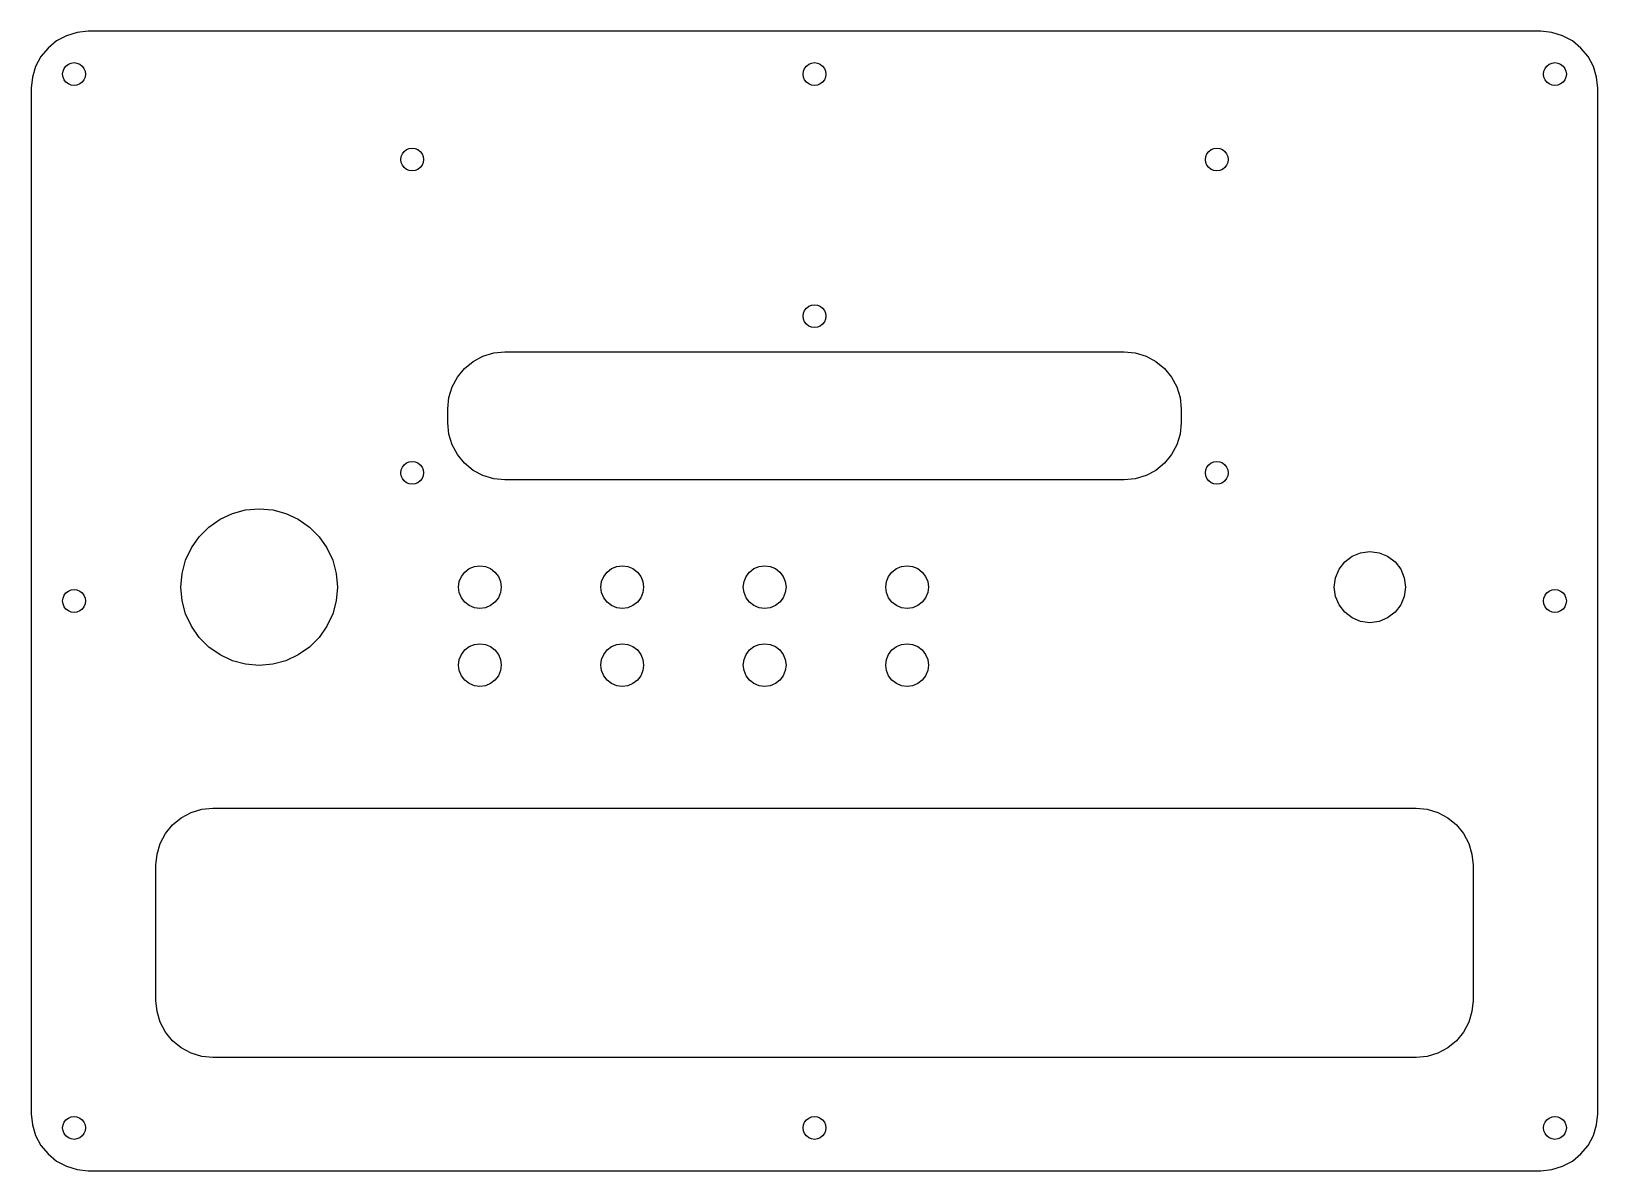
# Model space of a CAD drawing. Header units: metres. Extents: x -110 to 110, y -120 to 40.
import ezdxf

# ---------------------------------------------------------------- set-up
doc = ezdxf.new("R2010")
doc.units = ezdxf.units.M

msp = doc.modelspace()

# ---------------------------------------------------------------- linework, layer by layer
for p, q in [((-103.561, 39.8463), (-105.061, 39.391)), ((-102, 40), (-103.561, 39.8463)), ((102, 40), (-102, 40)), ((103.561, 39.8463), (102, 40)), ((105.061, 39.391), (103.561, 39.8463)), ((-107.657, 37.6568), (-108.652, 36.4445)), ((-106.445, 38.6517), (-107.657, 37.6568)), ((-105.061, 39.391), (-106.445, 38.6517)), ((106.445, 38.6517), (105.061, 39.391)), ((107.657, 37.6568), (106.445, 38.6517)), ((108.652, 36.4445), (107.657, 37.6568)), ((-108.652, 36.4445), (-109.391, 35.0615)), ((-105.131, 35.1314), (-104.8, 35.3856)), ((-104.8, 35.3856), (-104.414, 35.5455)), ((-104.414, 35.5455), (-104, 35.6)), ((-104, 35.6), (-103.586, 35.5455)), ((-103.586, 35.5455), (-103.2, 35.3856)), ((-103.2, 35.3856), (-102.869, 35.1314)), ((-1.13136, 35.1314), (-0.799988, 35.3856)), ((-0.799988, 35.3856), (-0.414108, 35.5455)), ((-0.414108, 35.5455), (0, 35.6)), ((0, 35.6), (0.414108, 35.5455)), ((0.414108, 35.5455), (0.799988, 35.3856)), ((0.799988, 35.3856), (1.13136, 35.1314)), ((102.869, 35.1314), (103.2, 35.3856)), ((103.2, 35.3856), (103.586, 35.5455)), ((103.586, 35.5455), (104, 35.6)), ((104, 35.6), (104.414, 35.5455)), ((104.414, 35.5455), (104.8, 35.3856)), ((104.8, 35.3856), (105.131, 35.1314)), ((109.391, 35.0615), (108.652, 36.4445)), ((-109.846, 33.5607), (-110, 32)), ((-109.391, 35.0615), (-109.846, 33.5607)), ((-105.6, 34), (-105.545, 34.4141)), ((-105.545, 33.5859), (-105.6, 34)), ((-105.545, 34.4141), (-105.386, 34.8)), ((-105.386, 33.2), (-105.545, 33.5859)), ((-105.386, 34.8), (-105.131, 35.1314)), ((-105.131, 32.8686), (-105.386, 33.2)), ((-102.869, 35.1314), (-102.614, 34.8)), ((-102.614, 33.2), (-102.869, 32.8686)), ((-102.614, 34.8), (-102.455, 34.4141)), ((-102.455, 33.5859), (-102.614, 33.2)), ((-102.455, 34.4141), (-102.4, 34)), ((-102.4, 34), (-102.455, 33.5859)), ((-1.59999, 34), (-1.54547, 34.4141)), ((-1.54547, 33.5859), (-1.59999, 34)), ((-1.54547, 34.4141), (-1.38564, 34.8)), ((-1.38564, 33.2), (-1.54547, 33.5859)), ((-1.38564, 34.8), (-1.13136, 35.1314)), ((-1.13136, 32.8686), (-1.38564, 33.2)), ((1.13136, 35.1314), (1.38564, 34.8)), ((1.38564, 33.2), (1.13136, 32.8686)), ((1.38564, 34.8), (1.54547, 34.4141)), ((1.54547, 33.5859), (1.38564, 33.2)), ((1.54547, 34.4141), (1.59999, 34)), ((1.59999, 34), (1.54547, 33.5859)), ((102.4, 34), (102.455, 34.4141)), ((102.455, 33.5859), (102.4, 34)), ((102.455, 34.4141), (102.614, 34.8)), ((102.614, 33.2), (102.455, 33.5859)), ((102.614, 34.8), (102.869, 35.1314)), ((102.869, 32.8686), (102.614, 33.2)), ((105.131, 35.1314), (105.386, 34.8)), ((105.386, 33.2), (105.131, 32.8686)), ((105.386, 34.8), (105.545, 34.4141)), ((105.545, 33.5859), (105.386, 33.2)), ((105.545, 34.4141), (105.6, 34)), ((105.6, 34), (105.545, 33.5859)), ((109.846, 33.5607), (109.391, 35.0615)), ((110, 32), (109.846, 33.5607)), ((-110, 32), (-110, -112)), ((-104.8, 32.6143), (-105.131, 32.8686)), ((-104.414, 32.4545), (-104.8, 32.6143)), ((-104, 32.4), (-104.414, 32.4545)), ((-103.586, 32.4545), (-104, 32.4)), ((-103.2, 32.6143), (-103.586, 32.4545)), ((-102.869, 32.8686), (-103.2, 32.6143)), ((-0.799988, 32.6143), (-1.13136, 32.8686)), ((-0.414108, 32.4545), (-0.799988, 32.6143)), ((0, 32.4), (-0.414108, 32.4545)), ((0.414108, 32.4545), (0, 32.4)), ((0.799988, 32.6143), (0.414108, 32.4545)), ((1.13136, 32.8686), (0.799988, 32.6143)), ((103.2, 32.6143), (102.869, 32.8686)), ((103.586, 32.4545), (103.2, 32.6143)), ((104, 32.4), (103.586, 32.4545)), ((104.414, 32.4545), (104, 32.4)), ((104.8, 32.6143), (104.414, 32.4545)), ((105.131, 32.8686), (104.8, 32.6143)), ((110, -112), (110, 32)), ((-58.1, 22), (-58.0455, 22.4141)), ((-58.0455, 21.5859), (-58.1, 22)), ((-58.0455, 22.4141), (-57.8856, 22.8)), ((-57.8856, 22.8), (-57.6314, 23.1314)), ((-57.6314, 23.1314), (-57.3, 23.3856)), ((-57.3, 23.3856), (-56.9141, 23.5455)), ((-56.9141, 23.5455), (-56.5, 23.6)), ((-56.5, 23.6), (-56.0859, 23.5455)), ((-56.0859, 23.5455), (-55.7, 23.3856)), ((-55.7, 23.3856), (-55.3686, 23.1314)), ((-55.3686, 23.1314), (-55.1143, 22.8)), ((-55.1143, 22.8), (-54.9545, 22.4141)), ((-54.9545, 22.4141), (-54.9, 22)), ((-54.9, 22), (-54.9545, 21.5859)), ((54.9, 22), (54.9545, 22.4141)), ((54.9545, 21.5859), (54.9, 22)), ((54.9545, 22.4141), (55.1143, 22.8)), ((55.1143, 22.8), (55.3686, 23.1314)), ((55.3686, 23.1314), (55.7, 23.3856)), ((55.7, 23.3856), (56.0859, 23.5455)), ((56.0859, 23.5455), (56.5, 23.6)), ((56.5, 23.6), (56.9141, 23.5455)), ((56.9141, 23.5455), (57.3, 23.3856)), ((57.3, 23.3856), (57.6314, 23.1314)), ((57.6314, 23.1314), (57.8856, 22.8)), ((57.8856, 22.8), (58.0455, 22.4141)), ((58.0455, 22.4141), (58.1, 22)), ((58.1, 22), (58.0455, 21.5859)), ((-57.8856, 21.2), (-58.0455, 21.5859)), ((-57.6314, 20.8686), (-57.8856, 21.2)), ((-57.3, 20.6143), (-57.6314, 20.8686)), ((-56.9141, 20.4545), (-57.3, 20.6143)), ((-56.5, 20.4), (-56.9141, 20.4545)), ((-56.0859, 20.4545), (-56.5, 20.4)), ((-55.7, 20.6143), (-56.0859, 20.4545)), ((-55.3686, 20.8686), (-55.7, 20.6143)), ((-55.1143, 21.2), (-55.3686, 20.8686)), ((-54.9545, 21.5859), (-55.1143, 21.2)), ((55.1143, 21.2), (54.9545, 21.5859)), ((55.3686, 20.8686), (55.1143, 21.2)), ((55.7, 20.6143), (55.3686, 20.8686)), ((56.0859, 20.4545), (55.7, 20.6143)), ((56.5, 20.4), (56.0859, 20.4545)), ((56.9141, 20.4545), (56.5, 20.4)), ((57.3, 20.6143), (56.9141, 20.4545)), ((57.6314, 20.8686), (57.3, 20.6143)), ((57.8856, 21.2), (57.6314, 20.8686)), ((58.0455, 21.5859), (57.8856, 21.2)), ((-1.59999, 0), (-1.54547, 0.414108)), ((-1.54547, -0.414108), (-1.59999, 0)), ((-1.54547, 0.414108), (-1.38564, 0.799988)), ((-1.38564, 0.799988), (-1.13136, 1.13136)), ((-1.13136, 1.13136), (-0.799988, 1.38564)), ((-0.799988, 1.38564), (-0.414108, 1.54547)), ((-0.414108, 1.54547), (0, 1.59999)), ((0, 1.59999), (0.414108, 1.54547)), ((0.414108, 1.54547), (0.799988, 1.38564)), ((0.799988, 1.38564), (1.13136, 1.13136)), ((1.13136, 1.13136), (1.38564, 0.799988)), ((1.38564, 0.799988), (1.54547, 0.414108)), ((1.54547, 0.414108), (1.59999, 0)), ((1.59999, 0), (1.54547, -0.414108)), ((-1.38564, -0.799988), (-1.54547, -0.414108)), ((-1.13136, -1.13136), (-1.38564, -0.799988)), ((-0.799988, -1.38564), (-1.13136, -1.13136)), ((-0.414108, -1.54547), (-0.799988, -1.38564)), ((0, -1.59999), (-0.414108, -1.54547)), ((0.414108, -1.54547), (0, -1.59999)), ((0.799988, -1.38564), (0.414108, -1.54547)), ((1.13136, -1.13136), (0.799988, -1.38564)), ((1.38564, -0.799988), (1.13136, -1.13136)), ((1.54547, -0.414108), (1.38564, -0.799988)), ((-49.1569, -7.34314), (-47.9446, -6.34824)), ((-47.9446, -6.34824), (-46.5615, -5.60896)), ((-46.5615, -5.60896), (-45.0607, -5.15372)), ((-45.0607, -5.15372), (-43.5, -5)), ((-43.5, -5), (43.5, -5)), ((43.5, -5), (45.0607, -5.15372)), ((45.0607, -5.15372), (46.5614, -5.60896)), ((46.5614, -5.60896), (47.9445, -6.34824)), ((47.9445, -6.34824), (49.1568, -7.34314)), ((-50.8911, -9.93852), (-50.1518, -8.55544)), ((-50.1518, -8.55544), (-49.1569, -7.34314)), ((49.1568, -7.34314), (50.1517, -8.55544)), ((50.1517, -8.55544), (50.891, -9.93852)), ((-51.3463, -11.4393), (-50.8911, -9.93852)), ((50.891, -9.93852), (51.3462, -11.4393)), ((-51.5, -13), (-51.3463, -11.4393)), ((-51.5, -15), (-51.5, -13)), ((51.3462, -11.4393), (51.5, -13)), ((51.5, -13), (51.5, -15)), ((-51.3463, -16.5607), (-51.5, -15)), ((51.5, -15), (51.3462, -16.5607)), ((-50.8911, -18.0615), (-51.3463, -16.5607)), ((51.3462, -16.5607), (50.891, -18.0615)), ((-50.1518, -19.4445), (-50.8911, -18.0615)), ((-49.1569, -20.6568), (-50.1518, -19.4445)), ((50.1517, -19.4445), (49.1568, -20.6568)), ((50.891, -18.0615), (50.1517, -19.4445)), ((-58.1, -22), (-58.0455, -21.5859)), ((-58.0455, -22.4141), (-58.1, -22)), ((-58.0455, -21.5859), (-57.8856, -21.2)), ((-57.8856, -21.2), (-57.6314, -20.8686)), ((-57.6314, -20.8686), (-57.3, -20.6143)), ((-57.3, -20.6143), (-56.9141, -20.4545)), ((-56.9141, -20.4545), (-56.5, -20.4)), ((-56.5, -20.4), (-56.0859, -20.4545)), ((-56.0859, -20.4545), (-55.7, -20.6143)), ((-55.7, -20.6143), (-55.3686, -20.8686)), ((-55.3686, -20.8686), (-55.1143, -21.2)), ((-55.1143, -21.2), (-54.9545, -21.5859)), ((-54.9545, -21.5859), (-54.9, -22)), ((-54.9, -22), (-54.9545, -22.4141)), ((-47.9446, -21.6517), (-49.1569, -20.6568)), ((-46.5615, -22.391), (-47.9446, -21.6517)), ((47.9445, -21.6517), (46.5614, -22.391)), ((49.1568, -20.6568), (47.9445, -21.6517)), ((54.9, -22), (54.9545, -21.5859)), ((54.9545, -22.4141), (54.9, -22)), ((54.9545, -21.5859), (55.1143, -21.2)), ((55.1143, -21.2), (55.3686, -20.8686)), ((55.3686, -20.8686), (55.7, -20.6143)), ((55.7, -20.6143), (56.0859, -20.4545)), ((56.0859, -20.4545), (56.5, -20.4)), ((56.5, -20.4), (56.9141, -20.4545)), ((56.9141, -20.4545), (57.3, -20.6143)), ((57.3, -20.6143), (57.6314, -20.8686)), ((57.6314, -20.8686), (57.8856, -21.2)), ((57.8856, -21.2), (58.0455, -21.5859)), ((58.0455, -21.5859), (58.1, -22)), ((58.1, -22), (58.0455, -22.4141)), ((-57.8856, -22.8), (-58.0455, -22.4141)), ((-57.6314, -23.1314), (-57.8856, -22.8)), ((-57.3, -23.3856), (-57.6314, -23.1314)), ((-56.9141, -23.5455), (-57.3, -23.3856)), ((-56.5, -23.6), (-56.9141, -23.5455)), ((-56.0859, -23.5455), (-56.5, -23.6)), ((-55.7, -23.3856), (-56.0859, -23.5455)), ((-55.3686, -23.1314), (-55.7, -23.3856)), ((-55.1143, -22.8), (-55.3686, -23.1314)), ((-54.9545, -22.4141), (-55.1143, -22.8)), ((-45.0607, -22.8463), (-46.5615, -22.391)), ((-43.5, -23), (-45.0607, -22.8463)), ((43.5, -23), (-43.5, -23)), ((45.0607, -22.8463), (43.5, -23)), ((46.5614, -22.391), (45.0607, -22.8463)), ((55.1143, -22.8), (54.9545, -22.4141)), ((55.3686, -23.1314), (55.1143, -22.8)), ((55.7, -23.3856), (55.3686, -23.1314)), ((56.0859, -23.5455), (55.7, -23.3856)), ((56.5, -23.6), (56.0859, -23.5455)), ((56.9141, -23.5455), (56.5, -23.6)), ((57.3, -23.3856), (56.9141, -23.5455)), ((57.6314, -23.1314), (57.3, -23.3856)), ((57.8856, -22.8), (57.6314, -23.1314)), ((58.0455, -22.4141), (57.8856, -22.8)), ((-85.0707, -29.6241), (-83.5, -28.5243)), ((-83.5, -28.5243), (-81.7622, -27.714)), ((-81.7622, -27.714), (-79.9101, -27.2177)), ((-79.9101, -27.2177), (-78, -27.0506)), ((-78, -27.0506), (-76.0899, -27.2177)), ((-76.0899, -27.2177), (-74.2378, -27.714)), ((-74.2378, -27.714), (-72.5, -28.5243)), ((-72.5, -28.5243), (-70.9293, -29.6241)), ((-86.4265, -30.9799), (-85.0707, -29.6241)), ((-70.9293, -29.6241), (-69.5735, -30.9799)), ((-88.3366, -34.2884), (-87.5263, -32.5506)), ((-87.5263, -32.5506), (-86.4265, -30.9799)), ((-69.5735, -30.9799), (-68.4737, -32.5506)), ((-68.4737, -32.5506), (-67.6634, -34.2884)), ((-88.8329, -36.1405), (-88.3366, -34.2884)), ((-67.6634, -34.2884), (-67.1671, -36.1405)), ((-48.5, -35.4525), (-47.7765, -35.1528)), ((-47.7765, -35.1528), (-47, -35.0506)), ((-47, -35.0506), (-46.2235, -35.1528)), ((-46.2235, -35.1528), (-45.5, -35.4525)), ((-28.5, -35.4525), (-27.7765, -35.1528)), ((-27.7765, -35.1528), (-27, -35.0506)), ((-27, -35.0506), (-26.2235, -35.1528)), ((-26.2235, -35.1528), (-25.5, -35.4525)), ((-8.5, -35.4525), (-7.77644, -35.1528)), ((-7.77644, -35.1528), (-7, -35.0506)), ((-7, -35.0506), (-6.22354, -35.1528)), ((-6.22354, -35.1528), (-5.5, -35.4525)), ((11.5, -35.4525), (12.2235, -35.1528)), ((12.2235, -35.1528), (13, -35.0506)), ((13, -35.0506), (13.7764, -35.1528)), ((13.7764, -35.1528), (14.5, -35.4525)), ((73.6699, -35.5506), (74.4645, -34.5151)), ((74.4645, -34.5151), (75.5, -33.7205)), ((75.5, -33.7205), (76.7059, -33.221)), ((76.7059, -33.221), (78, -33.0506)), ((78, -33.0506), (79.2941, -33.221)), ((79.2941, -33.221), (80.5, -33.7205)), ((80.5, -33.7205), (81.5355, -34.5151)), ((81.5355, -34.5151), (82.3301, -35.5506)), ((-89, -38.0506), (-88.8329, -36.1405)), ((-67.1671, -36.1405), (-67, -38.0506)), ((-50, -38.0506), (-49.8978, -37.2742)), ((-49.8978, -37.2742), (-49.5981, -36.5506)), ((-49.5981, -36.5506), (-49.1213, -35.9293)), ((-49.1213, -35.9293), (-48.5, -35.4525)), ((-45.5, -35.4525), (-44.8787, -35.9293)), ((-44.8787, -35.9293), (-44.4019, -36.5506)), ((-44.4019, -36.5506), (-44.1022, -37.2742)), ((-44.1022, -37.2742), (-44, -38.0506)), ((-30, -38.0506), (-29.8978, -37.2742)), ((-29.8978, -37.2742), (-29.5981, -36.5506)), ((-29.5981, -36.5506), (-29.1213, -35.9293)), ((-29.1213, -35.9293), (-28.5, -35.4525)), ((-25.5, -35.4525), (-24.8787, -35.9293)), ((-24.8787, -35.9293), (-24.4019, -36.5506)), ((-24.4019, -36.5506), (-24.1022, -37.2742)), ((-24.1022, -37.2742), (-24, -38.0506)), ((-10, -38.0506), (-9.89777, -37.2742)), ((-9.89777, -37.2742), (-9.59807, -36.5506)), ((-9.59807, -36.5506), (-9.12131, -35.9293)), ((-9.12131, -35.9293), (-8.5, -35.4525)), ((-5.5, -35.4525), (-4.87868, -35.9293)), ((-4.87868, -35.9293), (-4.40192, -36.5506)), ((-4.40192, -36.5506), (-4.10222, -37.2742)), ((-4.10222, -37.2742), (-4, -38.0506)), ((9.99998, -38.0506), (10.1022, -37.2742)), ((10.1022, -37.2742), (10.4019, -36.5506)), ((10.4019, -36.5506), (10.8787, -35.9293)), ((10.8787, -35.9293), (11.5, -35.4525)), ((14.5, -35.4525), (15.1213, -35.9293)), ((15.1213, -35.9293), (15.5981, -36.5506)), ((15.5981, -36.5506), (15.8978, -37.2742)), ((15.8978, -37.2742), (16, -38.0506)), ((73, -38.0506), (73.1704, -36.7565)), ((73.1704, -36.7565), (73.6699, -35.5506)), ((82.3301, -35.5506), (82.8296, -36.7565)), ((82.8296, -36.7565), (83, -38.0506)), ((-105.6, -40), (-105.545, -39.5859)), ((-105.545, -39.5859), (-105.386, -39.2)), ((-105.386, -39.2), (-105.131, -38.8686)), ((-105.131, -38.8686), (-104.8, -38.6143)), ((-104.8, -38.6143), (-104.414, -38.4545)), ((-104.414, -38.4545), (-104, -38.4)), ((-104, -38.4), (-103.586, -38.4545)), ((-103.586, -38.4545), (-103.2, -38.6143)), ((-103.2, -38.6143), (-102.869, -38.8686)), ((-102.869, -38.8686), (-102.614, -39.2)), ((-102.614, -39.2), (-102.455, -39.5859)), ((-102.455, -39.5859), (-102.4, -40)), ((-88.8329, -39.9608), (-89, -38.0506)), ((-67, -38.0506), (-67.1671, -39.9608)), ((-49.8978, -38.8271), (-50, -38.0506)), ((-49.5981, -39.5506), (-49.8978, -38.8271)), ((-49.1213, -40.1719), (-49.5981, -39.5506)), ((-44.4019, -39.5506), (-44.8787, -40.1719)), ((-44.1022, -38.8271), (-44.4019, -39.5506)), ((-44, -38.0506), (-44.1022, -38.8271)), ((-29.8978, -38.8271), (-30, -38.0506)), ((-29.5981, -39.5506), (-29.8978, -38.8271)), ((-29.1213, -40.1719), (-29.5981, -39.5506)), ((-24.4019, -39.5506), (-24.8787, -40.1719)), ((-24.1022, -38.8271), (-24.4019, -39.5506)), ((-24, -38.0506), (-24.1022, -38.8271)), ((-9.89777, -38.8271), (-10, -38.0506)), ((-9.59807, -39.5506), (-9.89777, -38.8271)), ((-9.12131, -40.1719), (-9.59807, -39.5506)), ((-4.40192, -39.5506), (-4.87868, -40.1719)), ((-4.10222, -38.8271), (-4.40192, -39.5506)), ((-4, -38.0506), (-4.10222, -38.8271)), ((10.1022, -38.8271), (9.99998, -38.0506)), ((10.4019, -39.5506), (10.1022, -38.8271)), ((10.8787, -40.1719), (10.4019, -39.5506)), ((15.5981, -39.5506), (15.1213, -40.1719)), ((15.8978, -38.8271), (15.5981, -39.5506)), ((16, -38.0506), (15.8978, -38.8271)), ((73.1704, -39.3447), (73, -38.0506)), ((73.6699, -40.5506), (73.1704, -39.3447)), ((82.8296, -39.3447), (82.3301, -40.5506)), ((83, -38.0506), (82.8296, -39.3447)), ((102.4, -40), (102.455, -39.5859)), ((102.455, -39.5859), (102.614, -39.2)), ((102.614, -39.2), (102.869, -38.8686)), ((102.869, -38.8686), (103.2, -38.6143)), ((103.2, -38.6143), (103.586, -38.4545)), ((103.586, -38.4545), (104, -38.4)), ((104, -38.4), (104.414, -38.4545)), ((104.414, -38.4545), (104.8, -38.6143)), ((104.8, -38.6143), (105.131, -38.8686)), ((105.131, -38.8686), (105.386, -39.2)), ((105.386, -39.2), (105.545, -39.5859)), ((105.545, -39.5859), (105.6, -40)), ((-105.545, -40.4141), (-105.6, -40)), ((-105.386, -40.8), (-105.545, -40.4141)), ((-105.131, -41.1314), (-105.386, -40.8)), ((-104.8, -41.3856), (-105.131, -41.1314)), ((-104.414, -41.5455), (-104.8, -41.3856)), ((-104, -41.6), (-104.414, -41.5455)), ((-103.586, -41.5455), (-104, -41.6)), ((-103.2, -41.3856), (-103.586, -41.5455)), ((-102.869, -41.1314), (-103.2, -41.3856)), ((-102.614, -40.8), (-102.869, -41.1314)), ((-102.455, -40.4141), (-102.614, -40.8)), ((-102.4, -40), (-102.455, -40.4141)), ((-88.3366, -41.8128), (-88.8329, -39.9608)), ((-67.1671, -39.9608), (-67.6634, -41.8128)), ((-48.5, -40.6487), (-49.1213, -40.1719)), ((-47.7765, -40.9484), (-48.5, -40.6487)), ((-47, -41.0506), (-47.7765, -40.9484)), ((-46.2235, -40.9484), (-47, -41.0506)), ((-45.5, -40.6487), (-46.2235, -40.9484)), ((-44.8787, -40.1719), (-45.5, -40.6487)), ((-28.5, -40.6487), (-29.1213, -40.1719)), ((-27.7765, -40.9484), (-28.5, -40.6487)), ((-27, -41.0506), (-27.7765, -40.9484)), ((-26.2235, -40.9484), (-27, -41.0506)), ((-25.5, -40.6487), (-26.2235, -40.9484)), ((-24.8787, -40.1719), (-25.5, -40.6487)), ((-8.5, -40.6487), (-9.12131, -40.1719)), ((-7.77644, -40.9484), (-8.5, -40.6487)), ((-7, -41.0506), (-7.77644, -40.9484)), ((-6.22354, -40.9484), (-7, -41.0506)), ((-5.5, -40.6487), (-6.22354, -40.9484)), ((-4.87868, -40.1719), (-5.5, -40.6487)), ((11.5, -40.6487), (10.8787, -40.1719)), ((12.2235, -40.9484), (11.5, -40.6487)), ((13, -41.0506), (12.2235, -40.9484)), ((13.7764, -40.9484), (13, -41.0506)), ((14.5, -40.6487), (13.7764, -40.9484)), ((15.1213, -40.1719), (14.5, -40.6487)), ((74.4645, -41.5862), (73.6699, -40.5506)), ((75.5, -42.3808), (74.4645, -41.5862)), ((81.5355, -41.5862), (80.5, -42.3808)), ((82.3301, -40.5506), (81.5355, -41.5862)), ((102.455, -40.4141), (102.4, -40)), ((102.614, -40.8), (102.455, -40.4141)), ((102.869, -41.1314), (102.614, -40.8)), ((103.2, -41.3856), (102.869, -41.1314)), ((103.586, -41.5455), (103.2, -41.3856)), ((104, -41.6), (103.586, -41.5455)), ((104.414, -41.5455), (104, -41.6)), ((104.8, -41.3856), (104.414, -41.5455)), ((105.131, -41.1314), (104.8, -41.3856)), ((105.386, -40.8), (105.131, -41.1314)), ((105.545, -40.4141), (105.386, -40.8)), ((105.6, -40), (105.545, -40.4141)), ((-87.5263, -43.5506), (-88.3366, -41.8128)), ((-86.4265, -45.1213), (-87.5263, -43.5506)), ((-68.4737, -43.5506), (-69.5735, -45.1213)), ((-67.6634, -41.8128), (-68.4737, -43.5506)), ((76.7059, -42.8802), (75.5, -42.3808)), ((78, -43.0506), (76.7059, -42.8802)), ((79.2941, -42.8802), (78, -43.0506)), ((80.5, -42.3808), (79.2941, -42.8802)), ((-85.0707, -46.4771), (-86.4265, -45.1213)), ((-69.5735, -45.1213), (-70.9293, -46.4771)), ((-48.5, -46.4019), (-47.7765, -46.1022)), ((-47.7765, -46.1022), (-47, -46)), ((-47, -46), (-46.2235, -46.1022)), ((-46.2235, -46.1022), (-45.5, -46.4019)), ((-28.5, -46.4019), (-27.7765, -46.1022)), ((-27.7765, -46.1022), (-27, -46)), ((-27, -46), (-26.2235, -46.1022)), ((-26.2235, -46.1022), (-25.5, -46.4019)), ((-8.5, -46.4019), (-7.77644, -46.1022)), ((-7.77644, -46.1022), (-7, -46)), ((-7, -46), (-6.22354, -46.1022)), ((-6.22354, -46.1022), (-5.5, -46.4019)), ((11.5, -46.4019), (12.2235, -46.1022)), ((12.2235, -46.1022), (13, -46)), ((13, -46), (13.7764, -46.1022)), ((13.7764, -46.1022), (14.5, -46.4019)), ((-83.5, -47.5769), (-85.0707, -46.4771)), ((-81.7622, -48.3872), (-83.5, -47.5769)), ((-79.9101, -48.8835), (-81.7622, -48.3872)), ((-74.2378, -48.3872), (-76.0899, -48.8835)), ((-72.5, -47.5769), (-74.2378, -48.3872)), ((-70.9293, -46.4771), (-72.5, -47.5769)), ((-50, -49), (-49.8978, -48.2235)), ((-49.8978, -48.2235), (-49.5981, -47.5)), ((-49.5981, -47.5), (-49.1213, -46.8787)), ((-49.1213, -46.8787), (-48.5, -46.4019)), ((-45.5, -46.4019), (-44.8787, -46.8787)), ((-44.8787, -46.8787), (-44.4019, -47.5)), ((-44.4019, -47.5), (-44.1022, -48.2235)), ((-44.1022, -48.2235), (-44, -49)), ((-30, -49), (-29.8978, -48.2235)), ((-29.8978, -48.2235), (-29.5981, -47.5)), ((-29.5981, -47.5), (-29.1213, -46.8787)), ((-29.1213, -46.8787), (-28.5, -46.4019)), ((-25.5, -46.4019), (-24.8787, -46.8787)), ((-24.8787, -46.8787), (-24.4019, -47.5)), ((-24.4019, -47.5), (-24.1022, -48.2235)), ((-24.1022, -48.2235), (-24, -49)), ((-10, -49), (-9.89777, -48.2235)), ((-9.89777, -48.2235), (-9.59807, -47.5)), ((-9.59807, -47.5), (-9.12131, -46.8787)), ((-9.12131, -46.8787), (-8.5, -46.4019)), ((-5.5, -46.4019), (-4.87868, -46.8787)), ((-4.87868, -46.8787), (-4.40192, -47.5)), ((-4.40192, -47.5), (-4.10222, -48.2235)), ((-4.10222, -48.2235), (-4, -49)), ((9.99998, -49), (10.1022, -48.2235)), ((10.1022, -48.2235), (10.4019, -47.5)), ((10.4019, -47.5), (10.8787, -46.8787)), ((10.8787, -46.8787), (11.5, -46.4019)), ((14.5, -46.4019), (15.1213, -46.8787)), ((15.1213, -46.8787), (15.5981, -47.5)), ((15.5981, -47.5), (15.8978, -48.2235)), ((15.8978, -48.2235), (16, -49)), ((-78, -49.0506), (-79.9101, -48.8835)), ((-76.0899, -48.8835), (-78, -49.0506)), ((-49.8978, -49.7765), (-50, -49)), ((-49.5981, -50.5), (-49.8978, -49.7765)), ((-49.1213, -51.1213), (-49.5981, -50.5)), ((-44.4019, -50.5), (-44.8787, -51.1213)), ((-44.1022, -49.7765), (-44.4019, -50.5)), ((-44, -49), (-44.1022, -49.7765)), ((-29.8978, -49.7765), (-30, -49)), ((-29.5981, -50.5), (-29.8978, -49.7765)), ((-29.1213, -51.1213), (-29.5981, -50.5)), ((-24.4019, -50.5), (-24.8787, -51.1213)), ((-24.1022, -49.7765), (-24.4019, -50.5)), ((-24, -49), (-24.1022, -49.7765)), ((-9.89777, -49.7765), (-10, -49)), ((-9.59807, -50.5), (-9.89777, -49.7765)), ((-9.12131, -51.1213), (-9.59807, -50.5)), ((-4.40192, -50.5), (-4.87868, -51.1213)), ((-4.10222, -49.7765), (-4.40192, -50.5)), ((-4, -49), (-4.10222, -49.7765)), ((10.1022, -49.7765), (9.99998, -49)), ((10.4019, -50.5), (10.1022, -49.7765)), ((10.8787, -51.1213), (10.4019, -50.5)), ((15.5981, -50.5), (15.1213, -51.1213)), ((15.8978, -49.7765), (15.5981, -50.5)), ((16, -49), (15.8978, -49.7765)), ((-48.5, -51.5981), (-49.1213, -51.1213)), ((-47.7765, -51.8978), (-48.5, -51.5981)), ((-47, -52), (-47.7765, -51.8978)), ((-46.2235, -51.8978), (-47, -52)), ((-45.5, -51.5981), (-46.2235, -51.8978)), ((-44.8787, -51.1213), (-45.5, -51.5981)), ((-28.5, -51.5981), (-29.1213, -51.1213)), ((-27.7765, -51.8978), (-28.5, -51.5981)), ((-27, -52), (-27.7765, -51.8978)), ((-26.2235, -51.8978), (-27, -52)), ((-25.5, -51.5981), (-26.2235, -51.8978)), ((-24.8787, -51.1213), (-25.5, -51.5981)), ((-8.5, -51.5981), (-9.12131, -51.1213)), ((-7.77644, -51.8978), (-8.5, -51.5981)), ((-7, -52), (-7.77644, -51.8978)), ((-6.22354, -51.8978), (-7, -52)), ((-5.5, -51.5981), (-6.22354, -51.8978)), ((-4.87868, -51.1213), (-5.5, -51.5981)), ((11.5, -51.5981), (10.8787, -51.1213)), ((12.2235, -51.8978), (11.5, -51.5981)), ((13, -52), (12.2235, -51.8978)), ((13.7764, -51.8978), (13, -52)), ((14.5, -51.5981), (13.7764, -51.8978)), ((15.1213, -51.1213), (14.5, -51.5981)), ((-88.9446, -70.4495), (-87.5615, -69.7102)), ((-87.5615, -69.7102), (-86.0607, -69.255)), ((-86.0607, -69.255), (-84.5, -69.1013)), ((-84.5, -69.1013), (84.5, -69.1013)), ((84.5, -69.1013), (86.0607, -69.255)), ((86.0607, -69.255), (87.5615, -69.7102)), ((87.5615, -69.7102), (88.9446, -70.4495)), ((-91.1517, -72.6567), (-90.1568, -71.4444)), ((-90.1568, -71.4444), (-88.9446, -70.4495)), ((88.9446, -70.4495), (90.1568, -71.4444)), ((90.1568, -71.4444), (91.1517, -72.6567)), ((-92.3463, -75.5405), (-91.891, -74.0398)), ((-91.891, -74.0398), (-91.1517, -72.6567)), ((91.1517, -72.6567), (91.891, -74.0398)), ((91.891, -74.0398), (92.3463, -75.5405)), ((-92.5, -77.1013), (-92.3463, -75.5405)), ((92.3463, -75.5405), (92.5, -77.1013)), ((-92.5, -96.1013), (-92.5, -77.1013)), ((92.5, -77.1013), (92.5, -96.1013)), ((-92.3463, -97.662), (-92.5, -96.1013)), ((92.5, -96.1013), (92.3463, -97.662)), ((-91.891, -99.1627), (-92.3463, -97.662)), ((92.3463, -97.662), (91.891, -99.1627)), ((-91.1517, -100.546), (-91.891, -99.1627)), ((-90.1568, -101.758), (-91.1517, -100.546)), ((91.1517, -100.546), (90.1568, -101.758)), ((91.891, -99.1627), (91.1517, -100.546)), ((-88.9446, -102.753), (-90.1568, -101.758)), ((-87.5615, -103.492), (-88.9446, -102.753)), ((88.9446, -102.753), (87.5615, -103.492)), ((90.1568, -101.758), (88.9446, -102.753)), ((-86.0607, -103.948), (-87.5615, -103.492)), ((-84.5, -104.101), (-86.0607, -103.948)), ((84.5, -104.101), (-84.5, -104.101)), ((86.0607, -103.948), (84.5, -104.101)), ((87.5615, -103.492), (86.0607, -103.948)), ((-110, -112), (-109.846, -113.561)), ((109.846, -113.561), (110, -112)), ((-109.846, -113.561), (-109.391, -115.061)), ((-105.6, -114), (-105.545, -113.586)), ((-105.545, -114.414), (-105.6, -114)), ((-105.545, -113.586), (-105.386, -113.2)), ((-105.386, -113.2), (-105.131, -112.869)), ((-105.131, -112.869), (-104.8, -112.614)), ((-104.8, -112.614), (-104.414, -112.455)), ((-104.414, -112.455), (-104, -112.4)), ((-104, -112.4), (-103.586, -112.455)), ((-103.586, -112.455), (-103.2, -112.614)), ((-103.2, -112.614), (-102.869, -112.869)), ((-102.869, -112.869), (-102.614, -113.2)), ((-102.614, -113.2), (-102.455, -113.586)), ((-102.455, -113.586), (-102.4, -114)), ((-102.4, -114), (-102.455, -114.414)), ((-1.59999, -114), (-1.54547, -113.586)), ((-1.54547, -114.414), (-1.59999, -114)), ((-1.54547, -113.586), (-1.38564, -113.2)), ((-1.38564, -113.2), (-1.13136, -112.869)), ((-1.13136, -112.869), (-0.799988, -112.614)), ((-0.799988, -112.614), (-0.414108, -112.455)), ((-0.414108, -112.455), (0, -112.4)), ((0, -112.4), (0.414108, -112.455)), ((0.414108, -112.455), (0.799988, -112.614)), ((0.799988, -112.614), (1.13136, -112.869)), ((1.13136, -112.869), (1.38564, -113.2)), ((1.38564, -113.2), (1.54547, -113.586)), ((1.54547, -113.586), (1.59999, -114)), ((1.59999, -114), (1.54547, -114.414)), ((102.4, -114), (102.455, -113.586)), ((102.455, -114.414), (102.4, -114)), ((102.455, -113.586), (102.614, -113.2)), ((102.614, -113.2), (102.869, -112.869)), ((102.869, -112.869), (103.2, -112.614)), ((103.2, -112.614), (103.586, -112.455)), ((103.586, -112.455), (104, -112.4)), ((104, -112.4), (104.414, -112.455)), ((104.414, -112.455), (104.8, -112.614)), ((104.8, -112.614), (105.131, -112.869)), ((105.131, -112.869), (105.386, -113.2)), ((105.386, -113.2), (105.545, -113.586)), ((105.545, -113.586), (105.6, -114)), ((105.6, -114), (105.545, -114.414)), ((109.391, -115.061), (109.846, -113.561)), ((-109.391, -115.061), (-108.652, -116.445)), ((-108.652, -116.445), (-107.657, -117.657)), ((-105.386, -114.8), (-105.545, -114.414)), ((-105.131, -115.131), (-105.386, -114.8)), ((-104.8, -115.386), (-105.131, -115.131)), ((-104.414, -115.545), (-104.8, -115.386)), ((-104, -115.6), (-104.414, -115.545)), ((-103.586, -115.545), (-104, -115.6)), ((-103.2, -115.386), (-103.586, -115.545)), ((-102.869, -115.131), (-103.2, -115.386)), ((-102.614, -114.8), (-102.869, -115.131)), ((-102.455, -114.414), (-102.614, -114.8)), ((-1.38564, -114.8), (-1.54547, -114.414)), ((-1.13136, -115.131), (-1.38564, -114.8)), ((-0.799988, -115.386), (-1.13136, -115.131)), ((-0.414108, -115.545), (-0.799988, -115.386)), ((0, -115.6), (-0.414108, -115.545)), ((0.414108, -115.545), (0, -115.6)), ((0.799988, -115.386), (0.414108, -115.545)), ((1.13136, -115.131), (0.799988, -115.386)), ((1.38564, -114.8), (1.13136, -115.131)), ((1.54547, -114.414), (1.38564, -114.8)), ((102.614, -114.8), (102.455, -114.414)), ((102.869, -115.131), (102.614, -114.8)), ((103.2, -115.386), (102.869, -115.131)), ((103.586, -115.545), (103.2, -115.386)), ((104, -115.6), (103.586, -115.545)), ((104.414, -115.545), (104, -115.6)), ((104.8, -115.386), (104.414, -115.545)), ((105.131, -115.131), (104.8, -115.386)), ((105.386, -114.8), (105.131, -115.131)), ((105.545, -114.414), (105.386, -114.8)), ((107.657, -117.657), (108.652, -116.445)), ((108.652, -116.445), (109.391, -115.061)), ((-107.657, -117.657), (-106.445, -118.652)), ((-106.445, -118.652), (-105.061, -119.391)), ((105.061, -119.391), (106.445, -118.652)), ((106.445, -118.652), (107.657, -117.657)), ((-105.061, -119.391), (-103.561, -119.846)), ((-103.561, -119.846), (-102, -120)), ((-102, -120), (102, -120)), ((102, -120), (103.561, -119.846)), ((103.561, -119.846), (105.061, -119.391))]:
    msp.add_line(p, q)

doc.saveas('drawing.dxf')
